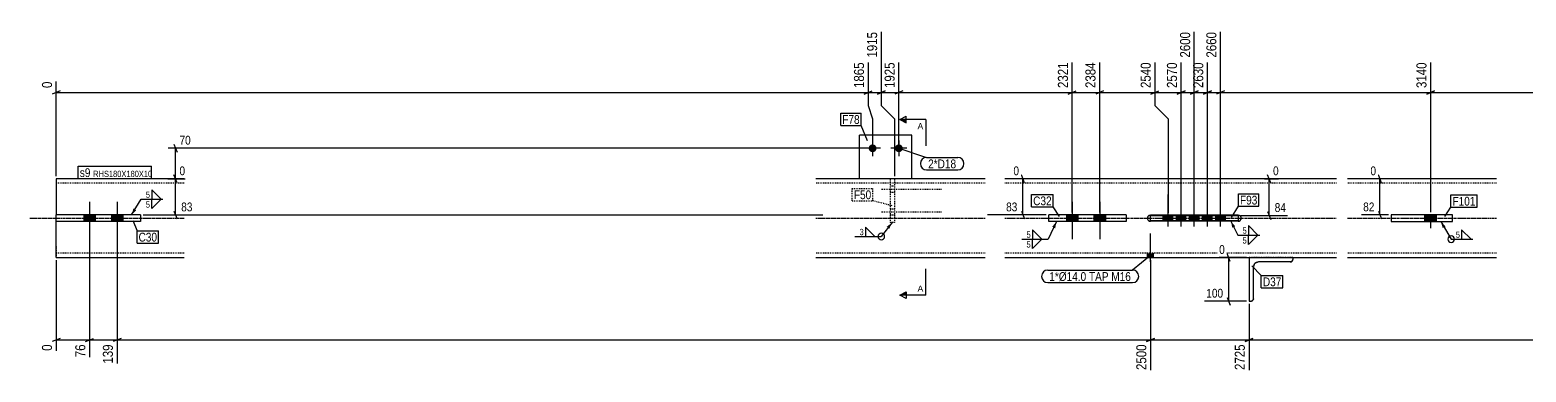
# Model space of a CAD drawing. Header units: millimetres. Extents: x 24 to 44783, y 9 to 937.
# Drawn here: x 37990 to 41408, y 130 to 913 of the extents above; entities that cross this region are included whole.
import ezdxf

# ---------------------------------------------------------------- set-up
doc = ezdxf.new("R2010")
doc.units = ezdxf.units.MM
doc.linetypes.add('DXK_LINE_DOT2', pattern=[3.9198, 1.9599, -1.9599])
doc.linetypes.add('DXK_LINE_DOT3', pattern=[5.9187, 2.979, -0.9799, 0.9799, -0.9799])
for name, color, linetype in [('MÅLSÆTNING', 7, 'Continuous'), ('STÅL', 7, 'Continuous'), ('TEKST', 7, 'Continuous')]:
    doc.layers.add(name, color=color, linetype=linetype)
doc.styles.add('Arial', font='ARIAL.TTF', dxfattribs={"height": 0.2})
doc.styles.add('Arial Narrow', font='ARIALN.TTF', dxfattribs={"height": 0.2})

msp = doc.modelspace()

# ---------------------------------------------------------------- hatches: boundary and pattern name
at = {"layer": 'STÅL', "linetype": 'Continuous'}
for points in [[(39923.6, 641.8, -1), (39905.6, 641.8, -1)], [(39983.6, 641.8, -1), (39965.6, 641.8, -1)], [(38138.7, 489.2), (38112.7, 489.2), (38112.7, 474.2), (38138.7, 474.2)], [(38201.7, 489.2), (38175.7, 489.2), (38175.7, 474.2), (38201.7, 474.2)], [(40383.5, 489.2), (40357.5, 489.2), (40357.5, 474.2), (40383.5, 474.2)], [(40446.4, 489.2), (40420.4, 489.2), (40420.4, 474.2), (40446.4, 474.2)], [(40600.6, 487.8), (40578.6, 487.8), (40578.6, 475.8), (40600.6, 475.8)], [(40600.6, 487.8), (40578.6, 487.8), (40578.6, 475.8), (40600.6, 475.8)], [(40630.6, 487.8), (40608.6, 487.8), (40608.6, 475.8), (40630.6, 475.8)], [(40630.6, 487.8), (40608.6, 487.8), (40608.6, 475.8), (40630.6, 475.8)], [(40660.6, 487.8), (40638.6, 487.8), (40638.6, 475.8), (40660.6, 475.8)], [(40660.6, 487.8), (40638.6, 487.8), (40638.6, 475.8), (40660.6, 475.8)], [(40690.6, 487.8), (40668.6, 487.8), (40668.6, 475.8), (40690.6, 475.8)], [(40690.6, 487.8), (40668.6, 487.8), (40668.6, 475.8), (40690.6, 475.8)], [(40720.6, 487.8), (40698.6, 487.8), (40698.6, 475.8), (40720.6, 475.8)], [(40720.6, 487.8), (40698.6, 487.8), (40698.6, 475.8), (40720.6, 475.8)], [(41202.6, 489.3), (41176.6, 489.3), (41176.6, 474.3), (41202.6, 474.3)], [(40556.6, 401.8), (40542.6, 401.8), (40542.6, 391.8), (40556.6, 391.8)]]:
    msp.add_hatch(color=96, dxfattribs=at).paths.add_polyline_path(points)
at = {"layer": 'TEKST', "linetype": 'Continuous'}
for color, points in [(30, [(39991.6, 707.7), (39991.6, 700.2), (39976.6, 707.7)]), (3, [(38232.5, 500), (38221.5, 489.2), (38226.1, 503.9)]), (3, [(39946.9, 462.2), (39959, 471.8), (39952.8, 457.6)]), (3, [(40325, 462.2), (40334.8, 474.2), (40331.8, 459)]), (3, [(41217.1, 459.5), (41212.8, 474.3), (41223.6, 463.3)]), (30, [(39991.6, 313.5), (39991.6, 306), (39976.6, 306)])]:
    msp.add_hatch(color=color, dxfattribs=at).paths.add_polyline_path(points)

# ---------------------------------------------------------------- linework, layer by layer
at = {"layer": 'MÅLSÆTNING', "color": 7, "linetype": 'Continuous'}
for p, q in [((39934.6, 907.7), (39934.6, 739.4)), ((40649.6, 493.8), (40649.6, 907.7)), ((40709.6, 493.8), (40709.6, 907.7)), ((40709.6, 493.8), (40709.6, 907.7)), ((39904.6, 838.1), (39904.6, 739.4)), ((39974.6, 647.8), (39974.6, 838.1)), ((39974.6, 647.8), (39974.6, 838.1)), ((40370.5, 495.2), (40370.5, 838.1)), ((40370.5, 495.2), (40370.5, 838.1)), ((40433.4, 495.2), (40433.4, 838.1)), ((40559.6, 838.1), (40559.6, 739.4)), ((40559.6, 838.1), (40559.6, 739.4)), ((40619.6, 493.8), (40619.6, 838.1)), ((40679.6, 493.8), (40679.6, 838.1)), ((41189.6, 495.3), (41189.6, 838.1)), ((41189.6, 495.3), (41189.6, 838.1)), ((38049.6, 577.8), (38049.6, 794.2)), ((38058.6, 773), (38040.6, 765.8)), ((38049.6, 769.4), (39904.6, 769.4)), ((39895.6, 765.8), (39913.6, 773)), ((39895.6, 765.8), (39913.6, 773)), ((39904.6, 769.4), (39934.6, 769.4)), ((39943.6, 773), (39925.6, 765.8)), ((39925.6, 765.8), (39943.6, 773)), ((39934.6, 769.4), (39974.6, 769.4)), ((39983.6, 773), (39965.6, 765.8)), ((39983.6, 773), (39965.6, 765.8)), ((39974.6, 769.4), (40370.5, 769.4)), ((40361.5, 765.8), (40379.5, 773)), ((40370.5, 769.4), (40433.4, 769.4)), ((40442.4, 773), (40424.4, 765.8)), ((40550.6, 765.8), (40568.6, 773)), ((40559.6, 769.4), (40619.6, 769.4)), ((40640.6, 765.8), (40658.6, 773)), ((40649.6, 769.4), (40679.6, 769.4)), ((40670.6, 765.8), (40688.6, 773)), ((40688.6, 773), (40670.6, 765.8)), ((40679.6, 769.4), (40709.6, 769.4)), ((40718.6, 773), (40700.6, 765.8)), ((40718.6, 773), (40700.6, 765.8)), ((40709.6, 769.4), (41189.6, 769.4)), ((41198.6, 773), (41180.6, 765.8)), ((41180.6, 765.8), (41198.6, 773)), ((41189.6, 769.4), (43599.6, 769.4)), ((39904.6, 739.4), (39914.6, 709.4)), ((39904.6, 739.4), (39914.6, 709.4)), ((39934.6, 739.4), (39964.6, 709.4)), ((39934.6, 739.4), (39964.6, 709.4)), ((40559.6, 739.4), (40589.6, 709.4)), ((40559.6, 739.4), (40589.6, 709.4)), ((39914.6, 709.4), (39914.6, 647.8)), ((39914.6, 709.4), (39914.6, 647.8)), ((39964.6, 709.4), (39964.6, 577.8)), ((39964.6, 709.4), (39964.6, 577.8)), ((40589.6, 709.4), (40589.6, 493.8)), ((40589.6, 709.4), (40589.6, 493.8)), ((38318.7, 650.8), (38325.9, 632.8)), ((39908.6, 641.8), (38305.5, 641.8)), ((38322.3, 571.8), (38322.3, 641.8)), ((38304.4, 571.8), (38344.1, 571.8)), ((38304.4, 571.8), (38344.1, 571.8)), ((38325.9, 562.8), (38318.7, 580.8)), ((38325.9, 562.8), (38318.7, 580.8)), ((38322.3, 489.2), (38322.3, 571.8)), ((40313.6, 571.8), (40236.4, 571.8)), ((40261.7, 562.8), (40254.5, 580.8)), ((40258.1, 489.2), (40258.1, 571.8)), ((40810.1, 571.8), (40842.2, 571.8)), ((40824.1, 562.8), (40816.9, 580.8)), ((40820.5, 487.8), (40820.5, 571.8)), ((41127.6, 571.8), (41052, 571.8)), ((41077.4, 562.8), (41070.2, 580.8)), ((41073.8, 489.3), (41073.8, 571.8)), ((38248, 489.2), (39801.1, 489.2)), ((38318.7, 498.2), (38325.9, 480.2)), ((40311.1, 489.2), (40176.8, 489.2)), ((40254.5, 498.2), (40261.7, 480.2)), ((40755.6, 487.8), (40862.7, 487.8)), ((40816.9, 496.8), (40824.1, 478.8)), ((41093.6, 489.3), (41031.6, 489.3)), ((41070.2, 498.3), (41077.4, 480.3)), ((38125.7, 468.2), (38125.7, 163.9)), ((38125.7, 468.2), (38125.7, 163.9)), ((38188.7, 468.2), (38188.7, 149.3)), ((38188.7, 468.2), (38188.7, 149.3)), ((38049.6, 385.8), (38049.6, 178.6)), ((40549.6, 385.8), (40549.6, 134.7)), ((40549.6, 385.8), (40549.6, 134.7)), ((40768.6, 391.8), (40706.4, 391.8)), ((40731.8, 382.8), (40724.6, 400.8)), ((40728.2, 291.8), (40728.2, 391.8)), ((40768.6, 291.8), (40673.1, 291.8)), ((40724.6, 300.8), (40731.8, 282.8)), ((40774.6, 285.8), (40774.6, 134.7)), ((40774.6, 285.8), (40774.6, 134.7)), ((38058.6, 207), (38040.6, 199.8)), ((38116.7, 199.8), (38134.7, 207)), ((38197.7, 207), (38179.7, 199.8)), ((38197.7, 207), (38179.7, 199.8)), ((40558.6, 207), (40540.6, 199.8)), ((40540.6, 199.8), (40558.6, 207)), ((40783.6, 207), (40765.6, 199.8)), ((40765.6, 199.8), (40783.6, 207)), ((38049.6, 203.4), (38125.7, 203.4)), ((38125.7, 203.4), (38188.7, 203.4)), ((38188.7, 203.4), (40549.6, 203.4)), ((40549.6, 203.4), (40774.6, 203.4)), ((40774.6, 203.4), (43661, 203.4))]:
    msp.add_line(p, q, dxfattribs=at)
at = {"layer": 'STÅL', "color": 2, "linetype": 'Continuous'}
for p, q in [((39884.6, 571.8), (39884.6, 671.8)), ((40004.6, 671.8), (39884.6, 671.8)), ((40004.6, 571.8), (40004.6, 671.8)), ((38342, 571.8), (38049.6, 571.8)), ((38049.6, 571.8), (38049.6, 489.2)), ((40172.1, 571.8), (39784.6, 571.8)), ((40974.6, 571.8), (40217.1, 571.8)), ((41339.6, 571.8), (40999.6, 571.8)), ((38049.6, 474.2), (38049.6, 489.2)), ((38242, 489.2), (38049.6, 489.2)), ((38116.1, 474.2), (38116.1, 489.2)), ((38242, 489.2), (38242, 474.2)), ((40317.1, 474.2), (40317.1, 489.2)), ((40494.3, 489.2), (40317.1, 489.2)), ((40443.1, 474.2), (40443.1, 489.2)), ((40494.3, 489.2), (40494.3, 474.2)), ((40549.6, 488.8), (40546.9, 488.3)), ((40749.6, 488.8), (40549.6, 488.8)), ((40549.6, 475.8), (40549.6, 487.8)), ((40549.6, 487.8), (40749.6, 487.8)), ((40599.6, 475.8), (40599.6, 487.8)), ((40699.6, 475.8), (40699.6, 487.8)), ((40752.3, 488.3), (40749.6, 488.8)), ((40749.6, 487.8), (40749.6, 475.8)), ((41099.6, 489.3), (41099.6, 474.3)), ((41239.6, 489.3), (41099.6, 489.3)), ((41239.6, 474.3), (41239.6, 489.3)), ((38049.6, 416.8), (38049.6, 474.2)), ((38242, 474.2), (38049.6, 474.2)), ((40494.3, 474.2), (40317.1, 474.2)), ((40546.9, 475.3), (40549.6, 474.8)), ((40749.6, 475.8), (40549.6, 475.8)), ((40749.6, 474.8), (40549.6, 474.8)), ((40749.6, 474.8), (40752.3, 475.3)), ((41099.6, 474.3), (41239.6, 474.3)), ((38049.6, 391.8), (38049.6, 416.8)), ((38049.6, 391.8), (38342, 391.8)), ((39784.6, 391.8), (40172.1, 391.8)), ((40217.1, 391.8), (40974.6, 391.8)), ((40774.6, 391.8), (40774.6, 291.8)), ((40796.6, 381.8), (40792, 380.9)), ((40868.6, 381.8), (40796.6, 381.8)), ((40870.9, 382.3), (40868.6, 381.8)), ((40874.6, 387.8), (40874.1, 385.5)), ((40874.6, 391.8), (40874.6, 387.8)), ((40999.6, 391.8), (41339.6, 391.8)), ((40785.5, 374.4), (40784.6, 369.8)), ((40784.6, 297.8), (40784.6, 369.8)), ((40774.6, 291.8), (40778.6, 291.8)), ((40780.9, 292.3), (40778.6, 291.8)), ((40784.6, 297.8), (40784.1, 295.5))]:
    msp.add_line(p, q, dxfattribs=at)
at = {"layer": 'STÅL', "color": 96, "linetype": 'Continuous'}
for p, q in [((39914.6, 659.8), (39914.6, 623.8)), ((39974.6, 659.8), (39974.6, 623.8)), ((39932.6, 641.8), (39896.6, 641.8)), ((39992.6, 641.8), (39956.6, 641.8)), ((38125.7, 519.2), (38125.7, 434.2)), ((38188.7, 519.2), (38188.7, 434.2)), ((40370.5, 519.2), (40370.5, 434.2)), ((40433.4, 519.2), (40433.4, 434.2)), ((40589.6, 462.8), (40589.6, 535.8)), ((40589.6, 462.8), (40589.6, 535.8)), ((40619.6, 462.8), (40619.6, 535.8)), ((40619.6, 462.8), (40619.6, 535.8)), ((40649.6, 462.8), (40649.6, 535.8)), ((40649.6, 462.8), (40649.6, 535.8)), ((40679.6, 462.8), (40679.6, 535.8)), ((40679.6, 462.8), (40679.6, 535.8)), ((40709.6, 462.8), (40709.6, 535.8)), ((40709.6, 462.8), (40709.6, 535.8)), ((38112.7, 489.2), (38112.7, 474.2)), ((38138.7, 489.2), (38138.7, 474.2)), ((38175.7, 489.2), (38175.7, 474.2)), ((38201.7, 489.2), (38201.7, 474.2)), ((40357.5, 489.2), (40357.5, 474.2)), ((40383.5, 489.2), (40383.5, 474.2)), ((40420.4, 489.2), (40420.4, 474.2)), ((40446.4, 489.2), (40446.4, 474.2)), ((40578.6, 475.8), (40578.6, 487.8)), ((40578.6, 475.8), (40578.6, 487.8)), ((40600.6, 475.8), (40600.6, 487.8)), ((40600.6, 475.8), (40600.6, 487.8)), ((40608.6, 475.8), (40608.6, 487.8)), ((40608.6, 475.8), (40608.6, 487.8)), ((40630.6, 475.8), (40630.6, 487.8)), ((40630.6, 475.8), (40630.6, 487.8)), ((40638.6, 475.8), (40638.6, 487.8)), ((40638.6, 475.8), (40638.6, 487.8)), ((40660.6, 475.8), (40660.6, 487.8)), ((40660.6, 475.8), (40660.6, 487.8)), ((40668.6, 475.8), (40668.6, 487.8)), ((40668.6, 475.8), (40668.6, 487.8)), ((40690.6, 475.8), (40690.6, 487.8)), ((40690.6, 475.8), (40690.6, 487.8)), ((40698.6, 475.8), (40698.6, 487.8)), ((40698.6, 475.8), (40698.6, 487.8)), ((40720.6, 475.8), (40720.6, 487.8)), ((40720.6, 475.8), (40720.6, 487.8)), ((41176.6, 474.3), (41176.6, 489.3)), ((41189.6, 459.3), (41189.6, 489.3)), ((41202.6, 474.3), (41202.6, 489.3)), ((40549.6, 381.8), (40549.6, 446.8)), ((40542.6, 391.8), (40542.6, 401.8)), ((40556.6, 391.8), (40556.6, 401.8))]:
    msp.add_line(p, q, dxfattribs=at)
at = {"layer": 'STÅL', "color": 7, "linetype": 'DXK_LINE_DOT2'}
for p, q in [((38342, 561.8), (38049.6, 561.8)), ((40172.1, 561.8), (39784.6, 561.8)), ((40004.6, 571.8), (39884.6, 571.8)), ((39964.6, 571.8), (39954.6, 571.8)), ((39954.6, 571.8), (39954.6, 471.8)), ((39964.6, 571.8), (39964.6, 471.8)), ((40974.6, 561.8), (40217.1, 561.8)), ((41339.6, 561.8), (40999.6, 561.8)), ((38049.6, 474.2), (38049.6, 489.2)), ((40546.9, 488.3), (40549.6, 488.8)), ((40749.6, 488.8), (40752.3, 488.3)), ((39964.6, 471.8), (39954.6, 471.8)), ((40549.6, 474.8), (40546.9, 475.3)), ((40752.3, 475.3), (40749.6, 474.8)), ((38049.6, 416.8), (38049.6, 393.7)), ((38342, 401.8), (38049.6, 401.8)), ((40172.1, 401.8), (39784.6, 401.8)), ((40974.6, 401.8), (40217.1, 401.8)), ((40874.6, 391.8), (40774.6, 391.8)), ((40792, 380.9), (40796.6, 381.8)), ((40868.6, 381.8), (40870.9, 382.3)), ((40874.1, 385.5), (40874.6, 387.8)), ((41339.6, 401.8), (40999.6, 401.8)), ((40784.6, 369.8), (40785.5, 374.4)), ((40778.6, 291.8), (40780.9, 292.3)), ((40784.1, 295.5), (40784.6, 297.8))]:
    msp.add_line(p, q, dxfattribs=at)
at = {"layer": 'STÅL', "color": 96, "linetype": 'DXK_LINE_DOT2'}
for p, q in [((40072.1, 547.8), (39934.6, 547.8)), ((39964.6, 554.8), (39954.6, 554.8)), ((39964.6, 540.8), (39954.6, 540.8)), ((40072.1, 495.8), (39934.6, 495.8)), ((39964.6, 502.8), (39954.6, 502.8)), ((39964.6, 488.8), (39954.6, 488.8))]:
    msp.add_line(p, q, dxfattribs=at)
at = {"layer": 'STÅL', "color": 7, "linetype": 'DXK_LINE_DOT3'}
for p, q in [((37989.6, 481.8), (38342, 481.8)), ((39784.6, 481.8), (40172.1, 481.8)), ((40217.1, 481.8), (40974.6, 481.8)), ((40999.6, 481.8), (41339.6, 481.8)), ((40824.6, 341.8), (40824.6, 341.8))]:
    msp.add_line(p, q, dxfattribs=at)
at = {"layer": 'STÅL', "color": 2, "linetype": 'Continuous'}
for centre, radius, start, end in [((40549.6, 481.8), 7, 112.5, 247.5), ((40749.6, 481.8), 7, 292.5, 67.5), ((40796.6, 369.8), 12, 112.5, 157.5), ((40868.6, 387.8), 6, 292.5, 337.5), ((40778.6, 297.8), 6, 292.5, 337.5)]:
    msp.add_arc(centre, radius, start, end, dxfattribs=at)
at = {"layer": 'STÅL', "color": 7, "linetype": 'DXK_LINE_DOT2'}
for centre, radius, start, end in [((40549.6, 481.8), 7, 112.5, 247.5), ((40749.6, 481.8), 7, 292.5, 67.5), ((40796.6, 369.8), 12, 112.5, 157.5), ((40868.6, 387.8), 6, 292.5, 337.5), ((40778.6, 297.8), 6, 292.5, 337.5)]:
    msp.add_arc(centre, radius, start, end, dxfattribs=at)
at = {"layer": 'TEKST', "color": 30, "linetype": 'Continuous'}
for p, q in [((39976.6, 707.7), (39991.6, 715.2)), ((39976.6, 707.7), (39991.6, 700.2)), ((39991.6, 700.2), (39991.6, 715.2)), ((39976.6, 306), (39991.6, 313.5)), ((39991.6, 313.5), (39991.6, 298.5)), ((39991.6, 298.5), (39976.6, 306))]:
    msp.add_line(p, q, dxfattribs=at)
at = {"layer": 'TEKST', "color": 3, "linetype": 'Continuous'}
for p, q in [((39959, 471.8), (39934.6, 440.1)), ((40334.8, 474.2), (40316, 434.2))]:
    msp.add_line(p, q, dxfattribs=at)
for start, end in [(90, 270), (270, 90)]:
    msp.add_arc((39934.6, 440.1), 7.5, start, end, dxfattribs=at)

# ---------------------------------------------------------------- wipeouts: each hides what was drawn before it
at = {"color": 0}
for points in [[(39885.1, 697.5), (39885.1, 718.5), (39845.4, 718.5), (39845.4, 697.5)], [(40105.5, 596.1), (40105.5, 617.1), (40041.6, 617.1), (40041.6, 596.1)], [(38264.6, 527.3), (38264.6, 544.7), (38253.1, 544.7), (38253.1, 527.3)], [(40323.7, 511.5), (40323.7, 532.5), (40281.5, 532.5), (40281.5, 511.5)], [(40793.6, 513.2), (40793.6, 534.2), (40754, 534.2), (40754, 513.2)], [(41291.8, 510.6), (41291.8, 531.6), (41239.4, 531.6), (41239.4, 510.6)], [(38280, 428.5), (38280, 449.5), (38237.8, 449.5), (38237.8, 428.5)], [(39895.3, 441.9), (39895.3, 459.3), (39883.7, 459.3), (39883.7, 441.9)], [(40276.7, 436), (40276.7, 453.4), (40265.1, 453.4), (40265.1, 436)], [(41257.2, 435.9), (41257.2, 453.3), (41245.7, 453.3), (41245.7, 435.9)], [(40505.1, 338.4), (40505.1, 359.4), (40318.3, 359.4), (40318.3, 338.4)]]:
    msp.add_wipeout(points, dxfattribs=at).dxf.layer = 'TEKST'
at = {"color": 0, "linetype": 'Continuous'}
msp.add_wipeout([(40030.6, 313.5), (40030.6, 328.5), (40017.2, 328.5), (40017.2, 313.5)], dxfattribs=at).dxf.layer = 'TEKST'

# ---------------------------------------------------------------- next in the draw order: linework, layer by layer
at = {"layer": 'TEKST', "color": 3, "linetype": 'Continuous'}
for p, q in [((38289.1, 525.5), (38267.7, 546.9)), ((38267.7, 546.9), (38267.7, 525.5)), ((38267.7, 525.5), (38289.1, 525.5)), ((39919.8, 440.1), (39898.3, 461.5)), ((39898.3, 461.5), (39898.3, 440.1)), ((40301.2, 434.2), (40279.8, 455.6)), ((40279.8, 455.6), (40279.8, 434.2)), ((41212.8, 474.3), (41236.4, 434.1)), ((41281.7, 434.1), (41260.3, 455.5)), ((41260.3, 455.5), (41260.3, 434.1)), ((39874.4, 440.1), (39934.6, 440.1)), ((39898.3, 440.1), (39919.8, 440.1)), ((40279.8, 434.2), (40301.2, 434.2)), ((41236.4, 434.1), (41286, 434.1)), ((41260.3, 434.1), (41281.7, 434.1))]:
    msp.add_line(p, q, dxfattribs=at)
at = {"layer": 'TEKST', "color": 7, "linetype": 'Continuous'}
for q in [(40036.6, 366), (39976.6, 306)]:
    msp.add_line((40036.6, 306), q, dxfattribs=at)
at = {"layer": 'TEKST', "color": 3, "linetype": 'Continuous'}
for start, end in [(90, 270), (270, 90)]:
    msp.add_arc((41236.4, 434.1), 7.5, start, end, dxfattribs=at)

# ---------------------------------------------------------------- next in the draw order: texts
at = {"layer": 'TEKST', "color": 3, "style": 'Arial Narrow'}
for s, p in [('3', (39884.9, 443.1)), ('5', (41246.9, 437.1))]:
    msp.add_text(s, height=14.3, dxfattribs=at).set_placement(p)
at = {"layer": 'TEKST', "color": 3, "linetype": 'Continuous', "style": 'Arial'}
msp.add_text('A', height=14.3, dxfattribs=at).set_placement((40017.2, 313.5))

# ---------------------------------------------------------------- next in the draw order: wipeouts: each hides what was drawn before it
at = {"color": 0, "linetype": 'Continuous'}
for points, layer in [([(39929.8, 912.5), (39896.2, 912.5), (39896.2, 844.4), (39929.8, 844.4)], 'MÅLSÆTNING'), ([(40704.8, 912.5), (40671.2, 912.5), (40671.2, 844.4), (40704.8, 844.4)], 'MÅLSÆTNING'), ([(40428.6, 842.9), (40395, 842.9), (40395, 774.8), (40428.6, 774.8)], 'MÅLSÆTNING'), ([(41184.8, 842.9), (41151.2, 842.9), (41151.2, 774.8), (41184.8, 774.8)], 'MÅLSÆTNING'), ([(38044.8, 799), (38011.2, 799), (38011.2, 774.8), (38044.8, 774.8)], 'MÅLSÆTNING'), ([(39797.7, 646), (39797.7, 675.4), (38327.1, 675.4), (38327.1, 646)], 'MÅLSÆTNING'), ([(39784.9, 576), (39784.9, 605.4), (38327.1, 605.4), (38327.1, 576)], 'MÅLSÆTNING'), ([(40253.3, 576), (40253.3, 605.4), (40232.2, 605.4), (40232.2, 576)], 'MÅLSÆTNING'), ([(40846.4, 576), (40846.4, 605.4), (40825.3, 605.4), (40825.3, 576)], 'MÅLSÆTNING'), ([(41069, 576), (41069, 605.4), (41047.8, 605.4), (41047.8, 576)], 'MÅLSÆTNING'), ([(39801.5, 493.4), (39801.5, 522.8), (38331, 522.8), (38331, 493.4)], 'MÅLSÆTNING'), ([(40249.5, 493.4), (40249.5, 522.8), (40176.5, 522.8), (40176.5, 493.4)], 'MÅLSÆTNING'), ([(40863.1, 492), (40863.1, 521.4), (40829.1, 521.4), (40829.1, 492)], 'MÅLSÆTNING'), ([(41065.2, 493.5), (41065.2, 522.9), (41031.2, 522.9), (41031.2, 493.5)], 'MÅLSÆTNING'), ([(40723.4, 396), (40723.4, 425.4), (40702.2, 425.4), (40702.2, 396)], 'MÅLSÆTNING'), ([(40719.6, 296), (40719.6, 325.4), (40672.8, 325.4), (40672.8, 296)], 'MÅLSÆTNING'), ([(38044.8, 198), (38011.2, 198), (38011.2, 173.8), (38044.8, 173.8)], 'MÅLSÆTNING'), ([(38183.9, 198), (38150.3, 198), (38150.3, 144.5), (38183.9, 144.5)], 'MÅLSÆTNING'), ([(40544.8, 198), (40511.2, 198), (40511.2, 129.9), (40544.8, 129.9)], 'MÅLSÆTNING'), ([(40769.8, 198), (40736.2, 198), (40736.2, 129.9), (40769.8, 129.9)], 'MÅLSÆTNING'), ([(40030.6, 685.2), (40030.6, 700.2), (40017.2, 700.2), (40017.2, 685.2)], 'TEKST')]:
    msp.add_wipeout(points, dxfattribs=at).dxf.layer = layer
at = {"color": 0}
for points in [[(39885.1, 697.5), (39885.1, 718.5), (39845.4, 718.5), (39845.4, 697.5)], [(40105.5, 596.1), (40105.5, 617.1), (40041.6, 617.1), (40041.6, 596.1)], [(38127.8, 576), (38127.8, 597), (38103.5, 597), (38103.5, 576)], [(39911.5, 525.4), (39911.5, 546.4), (39871.9, 546.4), (39871.9, 525.4)], [(40323.7, 511.5), (40323.7, 532.5), (40281.5, 532.5), (40281.5, 511.5)], [(40793.6, 513.2), (40793.6, 534.2), (40754, 534.2), (40754, 513.2)], [(41291.8, 510.6), (41291.8, 531.6), (41239.4, 531.6), (41239.4, 510.6)], [(38280, 428.5), (38280, 449.5), (38237.8, 449.5), (38237.8, 428.5)], [(40770.2, 445.2), (40770.2, 462.6), (40758.6, 462.6), (40758.6, 445.2)], [(40505.1, 338.4), (40505.1, 359.4), (40318.3, 359.4), (40318.3, 338.4)], [(40848.5, 326.3), (40848.5, 347.3), (40806.3, 347.3), (40806.3, 326.3)]]:
    msp.add_wipeout(points, dxfattribs=at).dxf.layer = 'TEKST'

# ---------------------------------------------------------------- next in the draw order: hatches: boundary and pattern name
at = {"layer": 'TEKST', "linetype": 'Continuous'}
msp.add_hatch(color=3, dxfattribs=at).paths.add_polyline_path([(40736.6, 459.8), (40733, 474.8), (40743.2, 463.2)])
msp.add_hatch(color=3, dxfattribs=at).paths.add_polyline_path([(40736.6, 459.8), (40733, 474.8), (40743.2, 463.2)])

# ---------------------------------------------------------------- next in the draw order: linework, layer by layer
at = {"layer": 'MÅLSÆTNING', "color": 7, "linetype": 'Continuous'}
for p, q in [((39934.6, 907.7), (39934.6, 739.4)), ((39904.6, 838.1), (39904.6, 739.4)), ((40433.4, 495.2), (40433.4, 838.1)), ((40679.6, 493.8), (40679.6, 838.1)), ((40361.5, 765.8), (40379.5, 773)), ((40442.4, 773), (40424.4, 765.8)), ((40433.4, 769.4), (40559.6, 769.4)), ((38116.7, 199.8), (38134.7, 207))]:
    msp.add_line(p, q, dxfattribs=at)
at = {"layer": 'TEKST', "color": 7, "linetype": 'Continuous'}
for p, q in [((39841.8, 722.1), (39888.7, 722.1)), ((39841.8, 693.9), (39841.8, 722.1)), ((39888.7, 693.9), (39888.7, 722.1)), ((39841.8, 693.9), (39888.7, 693.9)), ((39902.9, 658.7), (39888.7, 693.9)), ((40036.6, 707.7), (39976.6, 707.7)), ((40036.6, 707.7), (40036.6, 647.7)), ((39974.6, 641.8), (40038, 620.7)), ((40038, 620.7), (40109.1, 620.7)), ((40038, 592.5), (40109.1, 592.5)), ((40277.9, 536.1), (40327.3, 536.1)), ((40277.9, 507.9), (40277.9, 536.1)), ((40327.3, 507.9), (40327.3, 536.1)), ((40750.4, 537.8), (40797.2, 537.8)), ((40750.4, 509.6), (40750.4, 537.8)), ((40797.2, 509.6), (40797.2, 537.8)), ((41235.8, 535.2), (41295.4, 535.2)), ((41235.8, 507), (41235.8, 535.2)), ((41295.4, 507), (41295.4, 535.2)), ((40277.9, 507.9), (40327.3, 507.9)), ((40341.9, 486), (40327.3, 507.9)), ((40734.4, 483.6), (40750.4, 509.6)), ((40750.4, 509.6), (40797.2, 509.6)), ((41221.9, 485.5), (41235.8, 507)), ((41235.8, 507), (41295.4, 507)), ((38224.7, 476.6), (38234.2, 453.1)), ((38234.2, 453.1), (38283.6, 453.1)), ((38234.2, 424.9), (38234.2, 453.1)), ((38283.6, 424.9), (38283.6, 453.1)), ((38234.2, 424.9), (38283.6, 424.9)), ((40549.6, 396.8), (40508.7, 363)), ((40314.7, 363), (40508.7, 363)), ((40314.7, 334.8), (40508.7, 334.8))]:
    msp.add_line(p, q, dxfattribs=at)
at = {"layer": 'TEKST', "color": 3, "linetype": 'Continuous'}
for p, q in [((40794.7, 443.4), (40773.3, 464.9)), ((40773.3, 464.9), (40773.3, 443.4)), ((40773.3, 443.4), (40794.7, 443.4))]:
    msp.add_line(p, q, dxfattribs=at)
at = {"layer": 'TEKST', "color": 7, "linetype": 'Continuous'}
for centre, start, end in [((40038, 606.6), 90, 270), ((40109.1, 606.6), 270, 90), ((40314.7, 348.9), 90, 270), ((40508.7, 348.9), 270, 90)]:
    msp.add_arc(centre, 14.1, start, end, dxfattribs=at)

# ---------------------------------------------------------------- next in the draw order: texts
at = {"layer": 'MÅLSÆTNING', "color": 3, "linetype": 'Continuous', "style": 'Arial Narrow'}
for s, height, p in [('1915', 22.91, (39925, 849.2)), ('2660', 22.91, (40700, 849.2)), ('2384', 22.91, (40423.8, 779.6)), ('3140', 22.91, (41180, 779.6)), ('0', 22.9, (38040, 779.6)), ('0', 22.9, (38040, 178.6)), ('139', 22.91, (38179.1, 149.3)), ('2500', 22.91, (40540, 134.7)), ('2725', 22.91, (40765, 134.7))]:
    msp.add_text(s, height=height, rotation=90.0002, dxfattribs=at).set_placement(p)
for s, height, p in [('70', 20.04, (38331.3, 650.2)), ('0', 20, (38331.3, 580.2)), ('0', 20, (40236.4, 580.2)), ('0', 20, (40829.5, 580.2)), ('0', 20, (41052, 580.2)), ('83', 20.04, (38335.2, 497.6)), ('83', 20.04, (40219.7, 497.6)), ('84', 20.04, (40833.3, 496.2)), ('82', 20.04, (41035.4, 497.7)), ('0', 20, (40706.4, 400.2)), ('100', 20.04, (40677, 300.2))]:
    msp.add_text(s, height=height, dxfattribs=at).set_placement(p)
at = {"layer": 'TEKST', "color": 3, "style": 'Arial Narrow'}
for s, height, p in [('F78', 20.04, (39845.4, 697.5)), ('2*D18', 20.04, (40041.6, 596.1)), ('C32', 20.04, (40281.5, 511.5)), ('F93', 20.04, (40754, 513.2)), ('F101', 20.04, (41239.4, 510.6)), ('C30', 20.04, (38237.8, 428.5)), ('1*Ø14.0 TAP M16', 20.043, (40318.3, 338.4))]:
    msp.add_text(s, height=height, dxfattribs=at).set_placement(p)
at = {"layer": 'TEKST', "color": 3, "linetype": 'Continuous', "style": 'Arial'}
msp.add_text('A', height=14.3, dxfattribs=at).set_placement((40017.2, 685.2))

# ---------------------------------------------------------------- next in the draw order: wipeouts: each hides what was drawn before it
at = {"color": 0}
for points in [[(38127.8, 576), (38127.8, 597), (38103.5, 597), (38103.5, 576)], [(39911.5, 525.4), (39911.5, 546.4), (39871.9, 546.4), (39871.9, 525.4)], [(40848.5, 326.3), (40848.5, 347.3), (40806.3, 347.3), (40806.3, 326.3)]]:
    msp.add_wipeout(points, dxfattribs=at).dxf.layer = 'TEKST'
at = {"color": 0, "linetype": 'Continuous'}
for points in [[(38264.6, 504.8), (38264.6, 522.2), (38253.1, 522.2), (38253.1, 504.8)], [(40276.7, 413.5), (40276.7, 430.9), (40265.1, 430.9), (40265.1, 413.5)]]:
    msp.add_wipeout(points, dxfattribs=at).dxf.layer = 'TEKST'

# ---------------------------------------------------------------- next in the draw order: linework, layer by layer
at = {"layer": 'TEKST', "color": 7, "linetype": 'Continuous'}
for p, q in [((38099.9, 572.4), (38099.9, 600.6)), ((40781, 372.8), (40802.7, 350.9)), ((40802.7, 350.9), (40852.1, 350.9)), ((40802.7, 322.7), (40802.7, 350.9)), ((40852.1, 322.7), (40852.1, 350.9)), ((40802.7, 322.7), (40852.1, 322.7))]:
    msp.add_line(p, q, dxfattribs=at)
at = {"layer": 'TEKST', "color": 7, "linetype": 'DXK_LINE_DOT2'}
for p, q in [((39868.3, 550), (39915.1, 550)), ((39868.3, 521.8), (39868.3, 550)), ((39915.1, 521.8), (39915.1, 550)), ((39868.3, 521.8), (39915.1, 521.8)), ((39959.3, 510.1), (39915.1, 521.8))]:
    msp.add_line(p, q, dxfattribs=at)
at = {"layer": 'TEKST', "color": 3, "linetype": 'Continuous'}
for p, q in [((38221.5, 489.2), (38243.8, 525.5)), ((38243.8, 525.5), (38293.4, 525.5)), ((38267.7, 525.5), (38289.1, 525.5)), ((38289.1, 525.5), (38267.7, 504)), ((38267.7, 504), (38267.7, 525.5)), ((40255.8, 434.2), (40316, 434.2)), ((40279.8, 434.2), (40301.2, 434.2)), ((40301.2, 434.2), (40279.8, 412.8)), ((40279.8, 412.8), (40279.8, 434.2))]:
    msp.add_line(p, q, dxfattribs=at)

# ---------------------------------------------------------------- next in the draw order: texts
at = {"layer": 'TEKST', "color": 3, "style": 'Arial Narrow'}
for s, height, p in [('5', 14.3, (38254.3, 528.5)), ('F50', 20.04, (39871.9, 525.4)), ('5', 14.3, (40266.3, 437.2)), ('D37', 20.04, (40806.3, 326.3))]:
    msp.add_text(s, height=height, dxfattribs=at).set_placement(p)
at = {"layer": 'TEKST', "color": 3, "linetype": 'Continuous', "style": 'Arial Narrow'}
for p in [(38254.3, 506), (40266.3, 414.7)]:
    msp.add_text('5', height=14.3, dxfattribs=at).set_placement(p)

# ---------------------------------------------------------------- next in the draw order: wipeouts: each hides what was drawn before it
at = {"color": 0, "linetype": 'Continuous'}
for points, layer in [([(39899.8, 842.9), (39866.2, 842.9), (39866.2, 774.8), (39899.8, 774.8)], 'MÅLSÆTNING'), ([(39969.8, 842.9), (39936.2, 842.9), (39936.2, 774.8), (39969.8, 774.8)], 'MÅLSÆTNING'), ([(40365.7, 842.9), (40332.1, 842.9), (40332.1, 774.8), (40365.7, 774.8)], 'MÅLSÆTNING'), ([(40674.8, 842.9), (40641.2, 842.9), (40641.2, 774.8), (40674.8, 774.8)], 'MÅLSÆTNING'), ([(38120.9, 198), (38087.3, 198), (38087.3, 159.1), (38120.9, 159.1)], 'MÅLSÆTNING'), ([(40770.2, 422.7), (40770.2, 440.1), (40758.6, 440.1), (40758.6, 422.7)], 'TEKST')]:
    msp.add_wipeout(points, dxfattribs=at).dxf.layer = layer
at = {"color": 0}
msp.add_wipeout([(38263.8, 576), (38263.8, 591), (38134.1, 591), (38134.1, 576)], dxfattribs=at).dxf.layer = 'TEKST'

# ---------------------------------------------------------------- next in the draw order: linework, layer by layer
at = {"layer": 'MÅLSÆTNING', "color": 7, "linetype": 'Continuous'}
for p, q in [((40649.6, 493.8), (40649.6, 907.7)), ((40610.6, 765.8), (40628.6, 773)), ((40628.6, 773), (40610.6, 765.8)), ((40619.6, 769.4), (40649.6, 769.4)), ((40658.6, 773), (40640.6, 765.8))]:
    msp.add_line(p, q, dxfattribs=at)
at = {"layer": 'TEKST', "color": 3, "linetype": 'Continuous'}
for p, q in [((40733, 474.8), (40749.3, 443.4)), ((40733, 474.8), (40749.3, 443.4)), ((40749.3, 443.4), (40799, 443.4)), ((40773.3, 443.4), (40794.7, 443.4)), ((40794.7, 443.4), (40773.3, 422)), ((40773.3, 422), (40773.3, 443.4))]:
    msp.add_line(p, q, dxfattribs=at)

# ---------------------------------------------------------------- next in the draw order: texts
at = {"layer": 'MÅLSÆTNING', "color": 3, "linetype": 'Continuous', "style": 'Arial Narrow'}
for s, p in [('1865', (39895, 779.6)), ('1925', (39965, 779.6)), ('2321', (40360.9, 779.6)), ('2630', (40670, 779.6)), ('76', (38116.1, 163.9))]:
    msp.add_text(s, height=22.91, rotation=90.0002, dxfattribs=at).set_placement(p)
at = {"layer": 'TEKST', "color": 3, "style": 'Arial Narrow'}
msp.add_text('5', height=14.3, dxfattribs=at).set_placement((40759.8, 446.4))
at = {"layer": 'TEKST', "color": 3, "linetype": 'Continuous', "style": 'Arial Narrow'}
msp.add_text('5', height=14.3, dxfattribs=at).set_placement((40759.8, 423.9))

# ---------------------------------------------------------------- next in the draw order: wipeouts: each hides what was drawn before it
at = {"color": 0}
msp.add_wipeout([(38263.8, 576), (38263.8, 591), (38134.1, 591), (38134.1, 576)], dxfattribs=at).dxf.layer = 'TEKST'

# ---------------------------------------------------------------- next in the draw order: linework, layer by layer
at = {"layer": 'TEKST', "color": 7, "linetype": 'Continuous'}
for p, q in [((38099.9, 600.6), (38267.4, 600.6)), ((38267.4, 572.4), (38267.4, 600.6)), ((38099.9, 572.4), (38267.4, 572.4))]:
    msp.add_line(p, q, dxfattribs=at)

# ---------------------------------------------------------------- next in the draw order: texts
at = {"layer": 'TEKST', "color": 3, "style": 'Arial Narrow'}
for s, height, p in [('s9', 20.04, (38103.5, 576)), ('RHS180X180X10', 14.316, (38134.1, 576))]:
    msp.add_text(s, height=height, dxfattribs=at).set_placement(p)

# ---------------------------------------------------------------- next in the draw order: wipeouts: each hides what was drawn before it
at = {"color": 0, "linetype": 'Continuous'}
msp.add_wipeout([(40644.8, 912.5), (40611.2, 912.5), (40611.2, 844.4), (40644.8, 844.4)], dxfattribs=at).dxf.layer = 'MÅLSÆTNING'

# ---------------------------------------------------------------- next in the draw order: linework, layer by layer
at = {"layer": 'MÅLSÆTNING', "color": 7, "linetype": 'Continuous'}
msp.add_line((40619.6, 493.8), (40619.6, 838.1), dxfattribs=at)

# ---------------------------------------------------------------- next in the draw order: texts
at = {"layer": 'MÅLSÆTNING', "color": 3, "linetype": 'Continuous', "style": 'Arial Narrow'}
msp.add_text('2600', height=22.91, rotation=90.0002, dxfattribs=at).set_placement((40640, 849.2))

# ---------------------------------------------------------------- next in the draw order: wipeouts: each hides what was drawn before it
at = {"color": 0, "linetype": 'Continuous'}
msp.add_wipeout([(40614.8, 842.9), (40581.2, 842.9), (40581.2, 774.8), (40614.8, 774.8)], dxfattribs=at).dxf.layer = 'MÅLSÆTNING'

# ---------------------------------------------------------------- next in the draw order: linework, layer by layer
at = {"layer": 'MÅLSÆTNING', "color": 7, "linetype": 'Continuous'}
msp.add_line((40550.6, 765.8), (40568.6, 773), dxfattribs=at)

# ---------------------------------------------------------------- next in the draw order: texts
at = {"layer": 'MÅLSÆTNING', "color": 3, "linetype": 'Continuous', "style": 'Arial Narrow'}
msp.add_text('2570', height=22.91, rotation=90.0002, dxfattribs=at).set_placement((40610, 779.6))

# ---------------------------------------------------------------- next in the draw order: wipeouts: each hides what was drawn before it
at = {"color": 0, "linetype": 'Continuous'}
msp.add_wipeout([(40554.8, 842.9), (40521.2, 842.9), (40521.2, 774.8), (40554.8, 774.8)], dxfattribs=at).dxf.layer = 'MÅLSÆTNING'

# ---------------------------------------------------------------- next in the draw order: texts
at = {"layer": 'MÅLSÆTNING', "color": 3, "linetype": 'Continuous', "style": 'Arial Narrow'}
msp.add_text('2540', height=22.91, rotation=90.0002, dxfattribs=at).set_placement((40550, 779.6))

doc.saveas('drawing.dxf')
